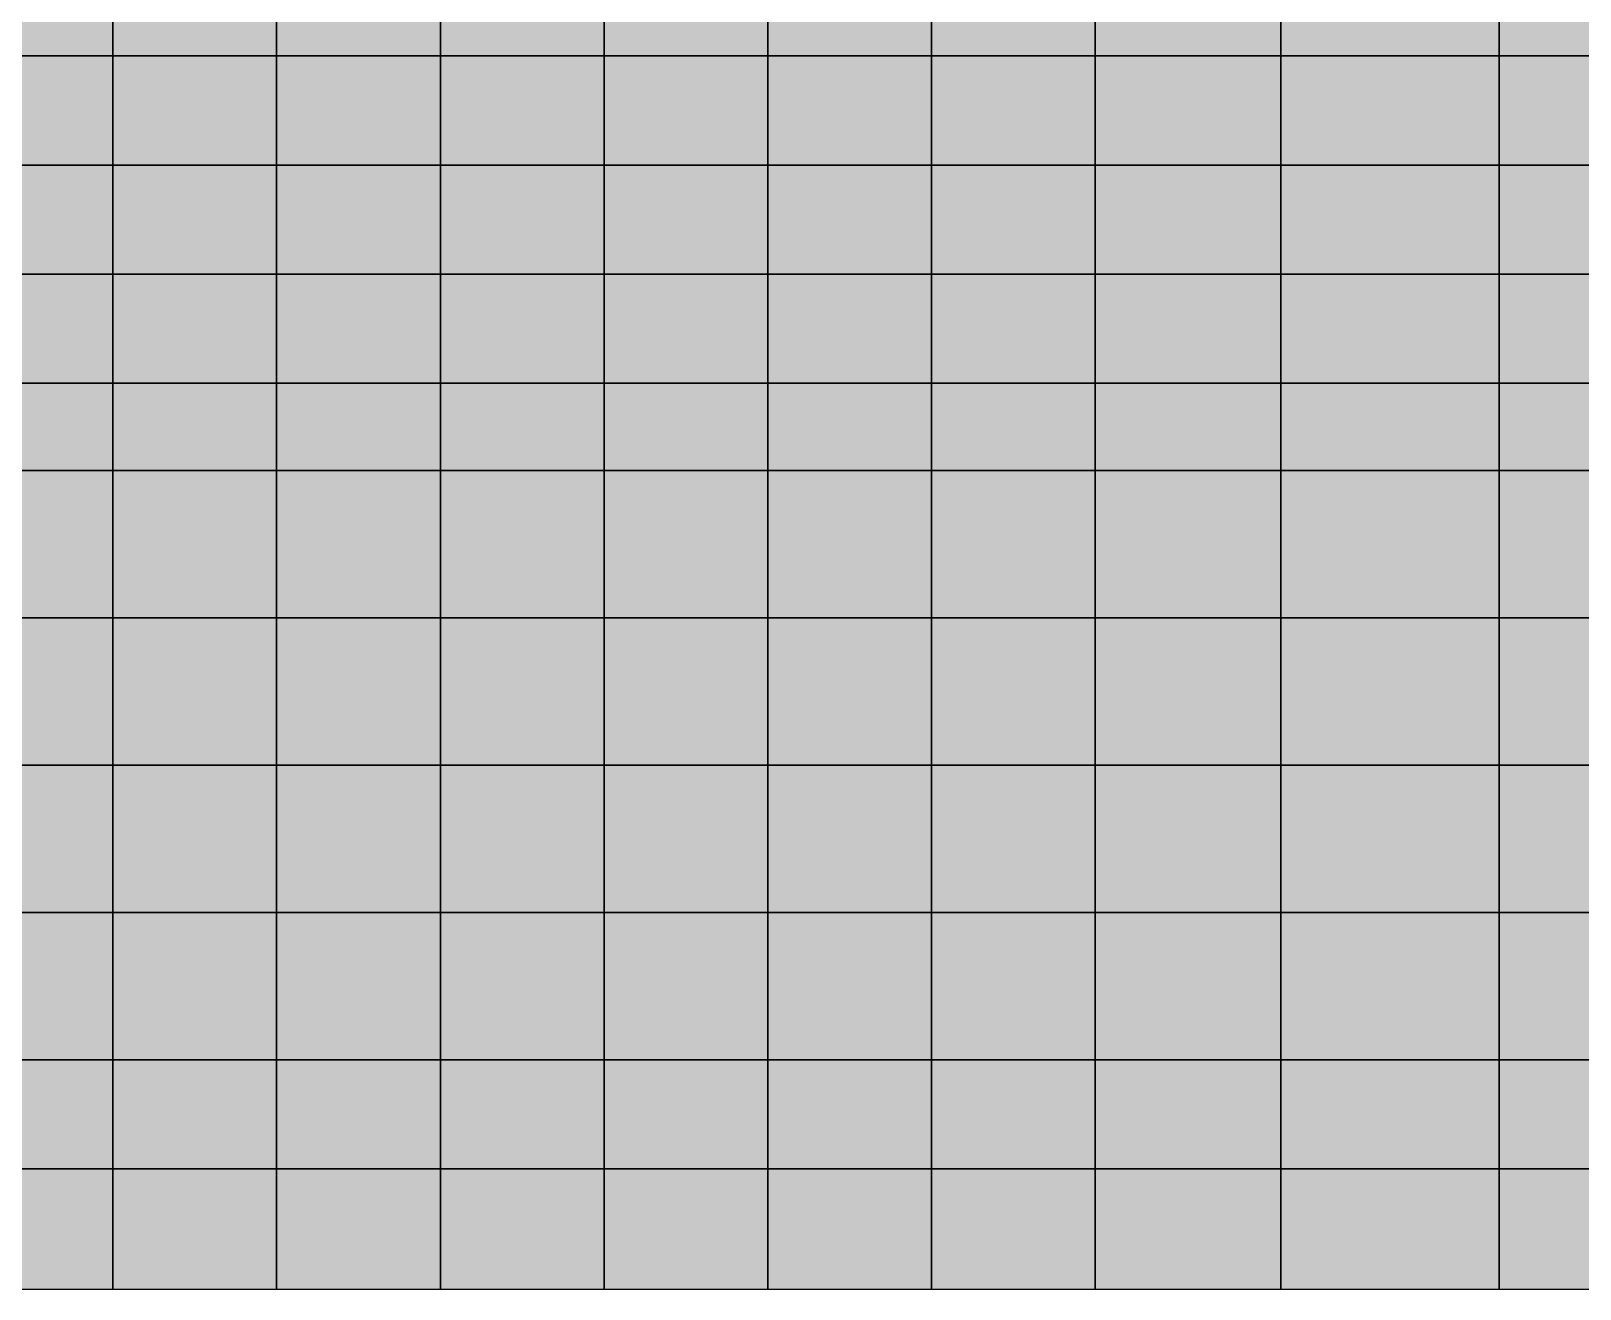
# Model space of a CAD drawing. Header units: inches. Extents: x -100 to 100, y -41 to 41.
# Drawn here: x 43.05 to 57.24, y -41.4 to -29.87 of the extents above; entities that cross this region are included whole.
import ezdxf

# ---------------------------------------------------------------- set-up
doc = ezdxf.new("R2010")
doc.units = ezdxf.units.IN
doc.header["$MEASUREMENT"] = 0

msp = doc.modelspace()

# ---------------------------------------------------------------- linework, layer by layer
at = {"color": 18, "true_color": 0x000000, "transparency": 33554532}
for p, q in [((43.8, -30.1), (43.8, -28.5)), ((43.8, -28.5), (43.8, -30.1)), ((45.3, -30.1), (45.3, -28.5)), ((45.3, -28.5), (45.3, -30.1)), ((46.8, -30.1), (46.8, -28.5)), ((46.8, -28.5), (46.8, -30.1)), ((48.3, -30.1), (48.3, -28.5)), ((48.3, -28.5), (48.3, -30.1)), ((49.8, -30.1), (49.8, -28.5)), ((49.8, -28.5), (49.8, -30.1)), ((51.3, -30.1), (51.3, -28.5)), ((51.3, -28.5), (51.3, -30.1)), ((52.8, -30.1), (52.8, -28.5)), ((52.8, -28.5), (52.8, -30.1)), ((54.5, -30.1), (54.5, -28.5)), ((54.5, -28.5), (54.5, -30.1)), ((56.5, -30.1), (56.5, -28.5)), ((56.5, -28.5), (56.5, -30.1)), ((43.8, -30.1), (42.3, -30.1)), ((42.3, -30.1), (43.8, -30.1)), ((43.8, -31.1), (43.8, -30.1)), ((45.3, -30.1), (43.8, -30.1)), ((43.8, -30.1), (43.8, -31.1)), ((43.8, -30.1), (45.3, -30.1)), ((45.3, -31.1), (45.3, -30.1)), ((46.8, -30.1), (45.3, -30.1)), ((45.3, -30.1), (45.3, -31.1)), ((45.3, -30.1), (46.8, -30.1)), ((46.8, -31.1), (46.8, -30.1)), ((46.8, -30.1), (46.8, -31.1)), ((48.3, -30.1), (46.8, -30.1)), ((46.8, -30.1), (48.3, -30.1)), ((48.3, -31.1), (48.3, -30.1)), ((49.8, -30.1), (48.3, -30.1)), ((48.3, -30.1), (48.3, -31.1)), ((48.3, -30.1), (49.8, -30.1)), ((49.8, -31.1), (49.8, -30.1)), ((51.3, -30.1), (49.8, -30.1)), ((49.8, -30.1), (49.8, -31.1)), ((49.8, -30.1), (51.3, -30.1)), ((51.3, -31.1), (51.3, -30.1)), ((52.8, -30.1), (51.3, -30.1)), ((51.3, -30.1), (51.3, -31.1)), ((51.3, -30.1), (52.8, -30.1)), ((52.8, -31.1), (52.8, -30.1)), ((54.5, -30.1), (52.8, -30.1)), ((52.8, -30.1), (52.8, -31.1)), ((52.8, -30.1), (54.5, -30.1)), ((54.5, -31.1), (54.5, -30.1)), ((54.5, -30.1), (54.5, -31.1)), ((56.5, -30.1), (54.5, -30.1)), ((54.5, -30.1), (56.5, -30.1)), ((54.5, -30.1), (54.5, -30.1)), ((56.5, -31.1), (56.5, -30.1)), ((58.5, -30.1), (56.5, -30.1)), ((56.5, -30.1), (56.5, -31.1)), ((56.5, -30.1), (58.5, -30.1)), ((43.8, -31.1), (42.3, -31.1)), ((42.3, -31.1), (43.8, -31.1)), ((43.8, -32.1), (43.8, -31.1)), ((45.3, -31.1), (43.8, -31.1)), ((43.8, -31.1), (43.8, -32.1)), ((43.8, -31.1), (45.3, -31.1)), ((45.3, -32.1), (45.3, -31.1)), ((46.8, -31.1), (45.3, -31.1)), ((45.3, -31.1), (45.3, -32.1)), ((45.3, -31.1), (46.8, -31.1)), ((46.8, -32.1), (46.8, -31.1)), ((46.8, -31.1), (46.8, -32.1)), ((48.3, -31.1), (46.8, -31.1)), ((46.8, -31.1), (48.3, -31.1)), ((48.3, -32.1), (48.3, -31.1)), ((49.8, -31.1), (48.3, -31.1)), ((48.3, -31.1), (48.3, -32.1)), ((48.3, -31.1), (49.8, -31.1)), ((49.8, -32.1), (49.8, -31.1)), ((51.3, -31.1), (49.8, -31.1)), ((49.8, -31.1), (49.8, -32.1)), ((49.8, -31.1), (51.3, -31.1)), ((51.3, -32.1), (51.3, -31.1)), ((51.3, -31.1), (51.3, -32.1)), ((52.8, -31.1), (51.3, -31.1)), ((51.3, -31.1), (52.8, -31.1)), ((52.8, -32.1), (52.8, -31.1)), ((54.5, -31.1), (52.8, -31.1)), ((52.8, -31.1), (52.8, -32.1)), ((52.8, -31.1), (54.5, -31.1)), ((54.5, -32.1), (54.5, -31.1)), ((56.5, -31.1), (54.5, -31.1)), ((54.5, -31.1), (54.5, -32.1)), ((54.5, -31.1), (56.5, -31.1)), ((54.5, -31.1), (54.5, -31.1)), ((56.5, -32.1), (56.5, -31.1)), ((58.5, -31.1), (56.5, -31.1)), ((56.5, -31.1), (56.5, -32.1)), ((56.5, -31.1), (58.5, -31.1)), ((43.8, -32.1), (42.3, -32.1)), ((42.3, -32.1), (43.8, -32.1)), ((43.8, -33.1), (43.8, -32.1)), ((45.3, -32.1), (43.8, -32.1)), ((43.8, -32.1), (43.8, -33.1)), ((43.8, -32.1), (45.3, -32.1)), ((45.3, -33.1), (45.3, -32.1)), ((45.3, -32.1), (46.8, -32.1)), ((46.8, -32.1), (45.3, -32.1)), ((45.3, -32.1), (45.3, -33.1)), ((46.8, -33.1), (46.8, -32.1)), ((48.3, -32.1), (46.8, -32.1)), ((46.8, -32.1), (46.8, -33.1)), ((46.8, -32.1), (48.3, -32.1)), ((48.3, -33.1), (48.3, -32.1)), ((49.8, -32.1), (48.3, -32.1)), ((48.3, -32.1), (48.3, -33.1)), ((48.3, -32.1), (49.8, -32.1)), ((49.8, -33.1), (49.8, -32.1)), ((51.3, -32.1), (49.8, -32.1)), ((49.8, -32.1), (49.8, -33.1)), ((49.8, -32.1), (51.3, -32.1)), ((51.3, -33.1), (51.3, -32.1)), ((51.3, -32.1), (52.8, -32.1)), ((52.8, -32.1), (51.3, -32.1)), ((51.3, -32.1), (51.3, -33.1)), ((52.8, -32.1), (54.5, -32.1)), ((52.8, -33.1), (52.8, -32.1)), ((52.8, -32.1), (52.8, -33.1)), ((54.5, -32.1), (52.8, -32.1)), ((54.5, -33.1), (54.5, -32.1)), ((56.5, -32.1), (54.5, -32.1)), ((54.5, -32.1), (54.5, -33.1)), ((54.5, -32.1), (56.5, -32.1)), ((54.5, -32.1), (54.5, -32.1)), ((56.5, -33.1), (56.5, -32.1)), ((58.5, -32.1), (56.5, -32.1)), ((56.5, -32.1), (56.5, -33.1)), ((56.5, -32.1), (58.5, -32.1)), ((42.3, -33.1), (43.8, -33.1)), ((43.8, -33.1), (42.3, -33.1)), ((43.8, -33.1), (45.3, -33.1)), ((43.8, -33.9), (43.8, -33.1)), ((45.3, -33.1), (43.8, -33.1)), ((43.8, -33.1), (43.8, -33.9)), ((45.3, -33.1), (46.8, -33.1)), ((45.3, -33.9), (45.3, -33.1)), ((46.8, -33.1), (45.3, -33.1)), ((45.3, -33.1), (45.3, -33.9)), ((46.8, -33.1), (48.3, -33.1)), ((46.8, -33.9), (46.8, -33.1)), ((46.8, -33.1), (46.8, -33.9)), ((48.3, -33.1), (46.8, -33.1)), ((48.3, -33.1), (49.8, -33.1)), ((48.3, -33.9), (48.3, -33.1)), ((49.8, -33.1), (48.3, -33.1)), ((48.3, -33.1), (48.3, -33.9)), ((49.8, -33.1), (51.3, -33.1)), ((49.8, -33.9), (49.8, -33.1)), ((51.3, -33.1), (49.8, -33.1)), ((49.8, -33.1), (49.8, -33.9)), ((51.3, -33.1), (52.8, -33.1)), ((51.3, -33.9), (51.3, -33.1)), ((52.8, -33.1), (51.3, -33.1)), ((51.3, -33.1), (51.3, -33.9)), ((52.8, -33.1), (54.5, -33.1)), ((52.8, -33.9), (52.8, -33.1)), ((54.5, -33.1), (52.8, -33.1)), ((52.8, -33.1), (52.8, -33.9)), ((54.5, -33.1), (56.5, -33.1)), ((54.5, -33.9), (54.5, -33.1)), ((56.5, -33.1), (54.5, -33.1)), ((54.5, -33.1), (54.5, -33.9)), ((54.5, -33.1), (54.5, -33.1)), ((56.5, -33.1), (58.5, -33.1)), ((56.5, -33.9), (56.5, -33.1)), ((58.5, -33.1), (56.5, -33.1)), ((56.5, -33.1), (56.5, -33.9)), ((43.8, -33.9), (42.3, -33.9)), ((42.3, -33.9), (43.8, -33.9)), ((43.8, -35.25), (43.8, -33.9)), ((45.3, -33.9), (43.8, -33.9)), ((43.8, -33.9), (43.8, -35.25)), ((43.8, -33.9), (45.3, -33.9)), ((45.3, -35.25), (45.3, -33.9)), ((46.8, -33.9), (45.3, -33.9)), ((45.3, -33.9), (45.3, -35.25)), ((45.3, -33.9), (46.8, -33.9)), ((46.8, -35.25), (46.8, -33.9)), ((46.8, -33.9), (46.8, -35.25)), ((48.3, -33.9), (46.8, -33.9)), ((46.8, -33.9), (48.3, -33.9)), ((48.3, -35.25), (48.3, -33.9)), ((48.3, -33.9), (48.3, -35.25)), ((49.8, -33.9), (48.3, -33.9)), ((48.3, -33.9), (49.8, -33.9)), ((49.8, -35.25), (49.8, -33.9)), ((49.8, -33.9), (49.8, -35.25)), ((51.3, -33.9), (49.8, -33.9)), ((49.8, -33.9), (51.3, -33.9)), ((51.3, -35.25), (51.3, -33.9)), ((52.8, -33.9), (51.3, -33.9)), ((51.3, -33.9), (51.3, -35.25)), ((51.3, -33.9), (52.8, -33.9)), ((52.8, -35.25), (52.8, -33.9)), ((52.8, -33.9), (52.8, -35.25)), ((54.5, -33.9), (52.8, -33.9)), ((52.8, -33.9), (54.5, -33.9)), ((54.5, -35.25), (54.5, -33.9)), ((56.5, -33.9), (54.5, -33.9)), ((54.5, -33.9), (54.5, -35.25)), ((54.5, -33.9), (56.5, -33.9)), ((56.5, -35.25), (56.5, -33.9)), ((58.5, -33.9), (56.5, -33.9)), ((56.5, -33.9), (56.5, -35.25)), ((56.5, -33.9), (58.5, -33.9)), ((43.8, -35.25), (42.3, -35.25)), ((42.3, -35.25), (43.8, -35.25)), ((43.8, -36.6), (43.8, -35.25)), ((45.3, -35.25), (43.8, -35.25)), ((43.8, -35.25), (43.8, -36.6)), ((43.8, -35.25), (45.3, -35.25)), ((45.3, -36.6), (45.3, -35.25)), ((46.8, -35.25), (45.3, -35.25)), ((45.3, -35.25), (45.3, -36.6)), ((45.3, -35.25), (46.8, -35.25)), ((46.8, -36.6), (46.8, -35.25)), ((48.3, -35.25), (46.8, -35.25)), ((46.8, -35.25), (46.8, -36.6)), ((46.8, -35.25), (48.3, -35.25)), ((48.3, -36.6), (48.3, -35.25)), ((49.8, -35.25), (48.3, -35.25)), ((48.3, -35.25), (48.3, -36.6)), ((48.3, -35.25), (49.8, -35.25)), ((49.8, -36.6), (49.8, -35.25)), ((51.3, -35.25), (49.8, -35.25)), ((49.8, -35.25), (49.8, -36.6)), ((49.8, -35.25), (51.3, -35.25)), ((51.3, -36.6), (51.3, -35.25)), ((52.8, -35.25), (51.3, -35.25)), ((51.3, -35.25), (51.3, -36.6)), ((51.3, -35.25), (52.8, -35.25)), ((52.8, -36.6), (52.8, -35.25)), ((52.8, -35.25), (52.8, -36.6)), ((54.5, -35.25), (52.8, -35.25)), ((52.8, -35.25), (54.5, -35.25)), ((54.5, -36.6), (54.5, -35.25)), ((56.5, -35.25), (54.5, -35.25)), ((54.5, -35.25), (54.5, -36.6)), ((54.5, -35.25), (56.5, -35.25)), ((56.5, -36.6), (56.5, -35.25)), ((58.5, -35.25), (56.5, -35.25)), ((56.5, -35.25), (56.5, -36.6)), ((56.5, -35.25), (58.5, -35.25)), ((43.8, -36.6), (42.3, -36.6)), ((42.3, -36.6), (43.8, -36.6)), ((43.8, -37.95), (43.8, -36.6)), ((45.3, -36.6), (43.8, -36.6)), ((43.8, -36.6), (43.8, -37.95)), ((43.8, -36.6), (45.3, -36.6)), ((45.3, -37.95), (45.3, -36.6)), ((46.8, -36.6), (45.3, -36.6)), ((45.3, -36.6), (45.3, -37.95)), ((45.3, -36.6), (46.8, -36.6)), ((46.8, -37.95), (46.8, -36.6)), ((46.8, -36.6), (48.3, -36.6)), ((48.3, -36.6), (46.8, -36.6)), ((46.8, -36.6), (46.8, -37.95)), ((48.3, -37.95), (48.3, -36.6)), ((48.3, -36.6), (48.3, -37.95)), ((49.8, -36.6), (48.3, -36.6)), ((48.3, -36.6), (49.8, -36.6)), ((49.8, -37.95), (49.8, -36.6)), ((49.8, -36.6), (49.8, -37.95)), ((51.3, -36.6), (49.8, -36.6)), ((49.8, -36.6), (51.3, -36.6)), ((51.3, -37.95), (51.3, -36.6)), ((52.8, -36.6), (51.3, -36.6)), ((51.3, -36.6), (51.3, -37.95)), ((51.3, -36.6), (52.8, -36.6)), ((52.8, -37.95), (52.8, -36.6)), ((52.8, -36.6), (52.8, -37.95)), ((54.5, -36.6), (52.8, -36.6)), ((52.8, -36.6), (54.5, -36.6)), ((54.5, -37.95), (54.5, -36.6)), ((56.5, -36.6), (54.5, -36.6)), ((54.5, -36.6), (54.5, -37.95)), ((54.5, -36.6), (56.5, -36.6)), ((56.5, -37.95), (56.5, -36.6)), ((58.5, -36.6), (56.5, -36.6)), ((56.5, -36.6), (56.5, -37.95)), ((56.5, -36.6), (58.5, -36.6)), ((43.8, -37.95), (42.3, -37.95)), ((42.3, -37.95), (43.8, -37.95)), ((43.8, -39.3), (43.8, -37.95)), ((45.3, -37.95), (43.8, -37.95)), ((43.8, -37.95), (43.8, -39.3)), ((43.8, -37.95), (45.3, -37.95)), ((45.3, -39.3), (45.3, -37.95)), ((46.8, -37.95), (45.3, -37.95)), ((45.3, -37.95), (45.3, -39.3)), ((45.3, -37.95), (46.8, -37.95)), ((46.8, -39.3), (46.8, -37.95)), ((46.8, -37.95), (46.8, -39.3)), ((48.3, -37.95), (46.8, -37.95)), ((46.8, -37.95), (48.3, -37.95)), ((48.3, -39.3), (48.3, -37.95)), ((49.8, -37.95), (48.3, -37.95)), ((48.3, -37.95), (48.3, -39.3)), ((48.3, -37.95), (49.8, -37.95)), ((49.8, -39.3), (49.8, -37.95)), ((51.3, -37.95), (49.8, -37.95)), ((49.8, -37.95), (49.8, -39.3)), ((49.8, -37.95), (51.3, -37.95)), ((51.3, -39.3), (51.3, -37.95)), ((51.3, -37.95), (51.3, -39.3)), ((52.8, -37.95), (51.3, -37.95)), ((51.3, -37.95), (52.8, -37.95)), ((52.8, -39.3), (52.8, -37.95)), ((52.8, -37.95), (52.8, -39.3)), ((54.5, -37.95), (52.8, -37.95)), ((52.8, -37.95), (54.5, -37.95)), ((54.5, -39.3), (54.5, -37.95)), ((56.5, -37.95), (54.5, -37.95)), ((54.5, -37.95), (54.5, -39.3)), ((54.5, -37.95), (56.5, -37.95)), ((56.5, -39.3), (56.5, -37.95)), ((58.5, -37.95), (56.5, -37.95)), ((56.5, -37.95), (56.5, -39.3)), ((56.5, -37.95), (58.5, -37.95)), ((43.8, -39.3), (42.3, -39.3)), ((42.3, -39.3), (43.8, -39.3)), ((43.8, -40.3), (43.8, -39.3)), ((45.3, -39.3), (43.8, -39.3)), ((43.8, -39.3), (43.8, -40.3)), ((43.8, -39.3), (45.3, -39.3)), ((45.3, -40.3), (45.3, -39.3)), ((46.8, -39.3), (45.3, -39.3)), ((45.3, -39.3), (45.3, -40.3)), ((45.3, -39.3), (46.8, -39.3)), ((46.8, -40.3), (46.8, -39.3)), ((48.3, -39.3), (46.8, -39.3)), ((46.8, -39.3), (46.8, -40.3)), ((46.8, -39.3), (48.3, -39.3)), ((48.3, -40.3), (48.3, -39.3)), ((49.8, -39.3), (48.3, -39.3)), ((48.3, -39.3), (48.3, -40.3)), ((48.3, -39.3), (49.8, -39.3)), ((49.8, -40.3), (49.8, -39.3)), ((51.3, -39.3), (49.8, -39.3)), ((49.8, -39.3), (49.8, -40.3)), ((49.8, -39.3), (51.3, -39.3)), ((51.3, -40.3), (51.3, -39.3)), ((51.3, -39.3), (51.3, -40.3)), ((52.8, -39.3), (51.3, -39.3)), ((51.3, -39.3), (52.8, -39.3)), ((52.8, -40.3), (52.8, -39.3)), ((54.5, -39.3), (52.8, -39.3)), ((52.8, -39.3), (52.8, -40.3)), ((52.8, -39.3), (54.5, -39.3)), ((54.5, -40.3), (54.5, -39.3)), ((56.5, -39.3), (54.5, -39.3)), ((54.5, -39.3), (54.5, -40.3)), ((54.5, -39.3), (56.5, -39.3)), ((56.5, -40.3), (56.5, -39.3)), ((58.5, -39.3), (56.5, -39.3)), ((56.5, -39.3), (56.5, -40.3)), ((56.5, -39.3), (58.5, -39.3)), ((42.3, -40.3), (43.8, -40.3)), ((43.8, -40.3), (42.3, -40.3)), ((43.8, -40.3), (45.3, -40.3)), ((43.8, -41.4), (43.8, -40.3)), ((45.3, -40.3), (43.8, -40.3)), ((43.8, -40.3), (43.8, -41.4)), ((45.3, -40.3), (46.8, -40.3)), ((45.3, -41.4), (45.3, -40.3)), ((46.8, -40.3), (45.3, -40.3)), ((45.3, -40.3), (45.3, -41.4)), ((46.8, -40.3), (48.3, -40.3)), ((46.8, -41.4), (46.8, -40.3)), ((48.3, -40.3), (46.8, -40.3)), ((46.8, -40.3), (46.8, -41.4)), ((48.3, -40.3), (49.8, -40.3)), ((48.3, -41.4), (48.3, -40.3)), ((49.8, -40.3), (48.3, -40.3)), ((48.3, -40.3), (48.3, -41.4)), ((49.8, -40.3), (51.3, -40.3)), ((49.8, -41.4), (49.8, -40.3)), ((51.3, -40.3), (49.8, -40.3)), ((49.8, -40.3), (49.8, -41.4)), ((51.3, -40.3), (52.8, -40.3)), ((51.3, -41.4), (51.3, -40.3)), ((51.3, -40.3), (51.3, -41.4)), ((52.8, -40.3), (51.3, -40.3)), ((52.8, -40.3), (54.5, -40.3)), ((52.8, -41.4), (52.8, -40.3)), ((54.5, -40.3), (52.8, -40.3)), ((52.8, -40.3), (52.8, -41.4)), ((54.5, -40.3), (56.5, -40.3)), ((54.5, -41.4), (54.5, -40.3)), ((56.5, -40.3), (54.5, -40.3)), ((54.5, -40.3), (54.5, -41.4)), ((56.5, -40.3), (58.5, -40.3)), ((56.5, -41.4), (56.5, -40.3)), ((58.5, -40.3), (56.5, -40.3)), ((56.5, -40.3), (56.5, -41.4)), ((42.3, -41.4), (43.8, -41.4)), ((43.8, -41.4), (45.3, -41.4)), ((45.3, -41.4), (46.8, -41.4)), ((46.8, -41.4), (48.3, -41.4)), ((48.3, -41.4), (49.8, -41.4)), ((49.8, -41.4), (51.3, -41.4)), ((51.3, -41.4), (52.8, -41.4)), ((52.8, -41.4), (54.5, -41.4)), ((54.5, -41.4), (56.5, -41.4)), ((56.5, -41.4), (58.5, -41.4))]:
    msp.add_line(p, q, dxfattribs=at)
at = {"color": 33, "true_color": 0xe99a4e, "transparency": 33554687}
for p, q in [((54.5, -30.1), (54.5, -30.1)), ((54.5, -31.1), (54.5, -31.1)), ((54.5, -32.1), (54.5, -32.1)), ((54.5, -33.1), (54.5, -33.1))]:
    msp.add_line(p, q, dxfattribs=at)
at = {"color": 153, "true_color": 0x7aa4c2, "transparency": 33554687}
for points in [[(42.3, -28.5), (42.3, -30.1), (43.8, -30.1)], [(42.3, -28.5), (43.8, -30.1), (43.8, -28.5)], [(45.3, -28.5), (43.8, -28.5), (43.8, -30.1)], [(45.3, -28.5), (43.8, -30.1), (45.3, -30.1)], [(46.8, -28.5), (45.3, -28.5), (45.3, -30.1)], [(46.8, -28.5), (45.3, -30.1), (46.8, -30.1)], [(46.8, -28.5), (46.8, -30.1), (48.3, -30.1)], [(46.8, -28.5), (48.3, -30.1), (48.3, -28.5)], [(49.8, -28.5), (48.3, -28.5), (48.3, -30.1)], [(49.8, -28.5), (48.3, -30.1), (49.8, -30.1)], [(51.3, -28.5), (49.8, -28.5), (49.8, -30.1)], [(51.3, -28.5), (49.8, -30.1), (51.3, -30.1)], [(51.3, -28.5), (51.3, -30.1), (52.8, -30.1)], [(51.3, -28.5), (52.8, -30.1), (52.8, -28.5)], [(52.8, -28.5), (52.8, -30.1), (54.5, -30.1)], [(52.8, -28.5), (54.5, -30.1), (54.5, -28.5)]]:
    msp.add_solid(points, dxfattribs=at)
at = {"color": 151, "true_color": 0xa2c9f8, "transparency": 33554687}
for points in [[(56.5, -30.1), (56.5, -28.5), (54.5, -28.5)], [(56.5, -30.1), (54.5, -28.5), (54.5, -30.1)], [(58.5, -28.5), (56.5, -28.5), (56.5, -30.1)], [(58.5, -28.5), (56.5, -30.1), (58.5, -30.1)]]:
    msp.add_solid(points, dxfattribs=at)
at = {"color": 251, "true_color": 0x435b5c, "transparency": 33554687}
for points in [[(42.3, -31.1), (43.8, -31.1), (43.8, -30.1)], [(42.3, -31.1), (43.8, -30.1), (42.3, -30.1)], [(43.8, -31.1), (45.3, -31.1), (45.3, -30.1)], [(43.8, -31.1), (45.3, -30.1), (43.8, -30.1)], [(45.3, -31.1), (46.8, -31.1), (46.8, -30.1)], [(45.3, -31.1), (46.8, -30.1), (45.3, -30.1)], [(46.8, -30.1), (46.8, -31.1), (48.3, -31.1)], [(46.8, -30.1), (48.3, -31.1), (48.3, -30.1)], [(48.3, -31.1), (49.8, -31.1), (49.8, -30.1)], [(48.3, -31.1), (49.8, -30.1), (48.3, -30.1)], [(49.8, -31.1), (51.3, -31.1), (51.3, -30.1)], [(49.8, -31.1), (51.3, -30.1), (49.8, -30.1)], [(51.3, -31.1), (52.8, -31.1), (52.8, -30.1)], [(51.3, -31.1), (52.8, -30.1), (51.3, -30.1)], [(54.5, -31.1), (54.5, -30.1), (52.8, -30.1)], [(54.5, -31.1), (52.8, -30.1), (52.8, -31.1)], [(42.3, -31.1), (42.3, -32.1), (43.8, -32.1)], [(42.3, -31.1), (43.8, -32.1), (43.8, -31.1)], [(45.3, -31.1), (43.8, -31.1), (43.8, -32.1)], [(45.3, -31.1), (43.8, -32.1), (45.3, -32.1)], [(46.8, -31.1), (45.3, -31.1), (45.3, -32.1)], [(46.8, -31.1), (45.3, -32.1), (46.8, -32.1)], [(46.8, -31.1), (46.8, -32.1), (48.3, -32.1)], [(46.8, -31.1), (48.3, -32.1), (48.3, -31.1)], [(49.8, -31.1), (48.3, -31.1), (48.3, -32.1)], [(49.8, -31.1), (48.3, -32.1), (49.8, -32.1)], [(51.3, -31.1), (49.8, -31.1), (49.8, -32.1)], [(51.3, -31.1), (49.8, -32.1), (51.3, -32.1)], [(51.3, -31.1), (51.3, -32.1), (52.8, -32.1)], [(51.3, -31.1), (52.8, -32.1), (52.8, -31.1)], [(54.5, -31.1), (52.8, -31.1), (52.8, -32.1)], [(54.5, -31.1), (52.8, -32.1), (54.5, -32.1)], [(42.3, -33.1), (43.8, -33.1), (43.8, -32.1)], [(42.3, -33.1), (43.8, -32.1), (42.3, -32.1)], [(43.8, -33.1), (45.3, -33.1), (45.3, -32.1)], [(43.8, -33.1), (45.3, -32.1), (43.8, -32.1)], [(45.3, -33.1), (46.8, -33.1), (46.8, -32.1)], [(45.3, -33.1), (46.8, -32.1), (45.3, -32.1)], [(46.8, -33.1), (48.3, -33.1), (48.3, -32.1)], [(46.8, -33.1), (48.3, -32.1), (46.8, -32.1)], [(48.3, -33.1), (49.8, -33.1), (49.8, -32.1)], [(48.3, -33.1), (49.8, -32.1), (48.3, -32.1)], [(49.8, -33.1), (51.3, -33.1), (51.3, -32.1)], [(49.8, -33.1), (51.3, -32.1), (49.8, -32.1)], [(51.3, -33.1), (52.8, -33.1), (52.8, -32.1)], [(51.3, -33.1), (52.8, -32.1), (51.3, -32.1)], [(52.8, -32.1), (52.8, -33.1), (54.5, -33.1)], [(52.8, -32.1), (54.5, -33.1), (54.5, -32.1)]]:
    msp.add_solid(points, dxfattribs=at)
at = {"color": 221, "true_color": 0xf767d7, "transparency": 33554687}
for points in [[(54.5, -30.1), (54.5, -31.1), (56.5, -31.1)], [(54.5, -30.1), (56.5, -31.1), (56.5, -30.1)], [(56.5, -31.1), (58.5, -31.1), (58.5, -30.1)], [(56.5, -31.1), (58.5, -30.1), (56.5, -30.1)], [(56.5, -32.1), (56.5, -31.1), (54.5, -31.1)], [(56.5, -32.1), (54.5, -31.1), (54.5, -32.1)], [(58.5, -31.1), (56.5, -31.1), (56.5, -32.1)], [(58.5, -31.1), (56.5, -32.1), (58.5, -32.1)], [(56.5, -33.1), (56.5, -32.1), (54.5, -32.1)], [(56.5, -33.1), (54.5, -32.1), (54.5, -33.1)], [(58.5, -33.1), (58.5, -32.1), (56.5, -32.1)], [(58.5, -33.1), (56.5, -32.1), (56.5, -33.1)]]:
    msp.add_solid(points, dxfattribs=at)
at = {"color": 8, "true_color": 0x7e8a72, "transparency": 33554687}
for points in [[(42.3, -33.9), (43.8, -33.9), (43.8, -33.1)], [(42.3, -33.9), (43.8, -33.1), (42.3, -33.1)], [(43.8, -33.9), (45.3, -33.9), (45.3, -33.1)], [(43.8, -33.9), (45.3, -33.1), (43.8, -33.1)], [(45.3, -33.9), (46.8, -33.9), (46.8, -33.1)], [(45.3, -33.9), (46.8, -33.1), (45.3, -33.1)], [(46.8, -33.1), (46.8, -33.9), (48.3, -33.9)], [(46.8, -33.1), (48.3, -33.9), (48.3, -33.1)], [(48.3, -33.9), (49.8, -33.9), (49.8, -33.1)], [(48.3, -33.9), (49.8, -33.1), (48.3, -33.1)], [(49.8, -33.9), (51.3, -33.9), (51.3, -33.1)], [(49.8, -33.9), (51.3, -33.1), (49.8, -33.1)], [(51.3, -33.9), (52.8, -33.9), (52.8, -33.1)], [(51.3, -33.9), (52.8, -33.1), (51.3, -33.1)], [(52.8, -33.9), (54.5, -33.9), (54.5, -33.1)], [(52.8, -33.9), (54.5, -33.1), (52.8, -33.1)], [(56.5, -33.9), (56.5, -33.1), (54.5, -33.1)], [(56.5, -33.9), (54.5, -33.1), (54.5, -33.9)], [(56.5, -33.9), (58.5, -33.9), (58.5, -33.1)], [(56.5, -33.9), (58.5, -33.1), (56.5, -33.1)]]:
    msp.add_solid(points, dxfattribs=at)
at = {"color": 254, "true_color": 0xd5d5d5, "transparency": 33554687}
for points in [[(42.3, -35.25), (43.8, -35.25), (43.8, -33.9)], [(42.3, -35.25), (43.8, -33.9), (42.3, -33.9)], [(43.8, -35.25), (45.3, -35.25), (45.3, -33.9)], [(43.8, -35.25), (45.3, -33.9), (43.8, -33.9)], [(45.3, -35.25), (46.8, -35.25), (46.8, -33.9)], [(45.3, -35.25), (46.8, -33.9), (45.3, -33.9)], [(46.8, -33.9), (46.8, -35.25), (48.3, -35.25)], [(46.8, -33.9), (48.3, -35.25), (48.3, -33.9)], [(48.3, -33.9), (48.3, -35.25), (49.8, -35.25)], [(48.3, -33.9), (49.8, -35.25), (49.8, -33.9)], [(49.8, -33.9), (49.8, -35.25), (51.3, -35.25)], [(49.8, -33.9), (51.3, -35.25), (51.3, -33.9)], [(51.3, -35.25), (52.8, -35.25), (52.8, -33.9)], [(51.3, -35.25), (52.8, -33.9), (51.3, -33.9)], [(52.8, -33.9), (52.8, -35.25), (54.5, -35.25)], [(52.8, -33.9), (54.5, -35.25), (54.5, -33.9)], [(56.5, -35.25), (56.5, -33.9), (54.5, -33.9)], [(56.5, -35.25), (54.5, -33.9), (54.5, -35.25)], [(58.5, -35.25), (58.5, -33.9), (56.5, -33.9)], [(58.5, -35.25), (56.5, -33.9), (56.5, -35.25)], [(42.3, -36.6), (43.8, -36.6), (43.8, -35.25)], [(42.3, -36.6), (43.8, -35.25), (42.3, -35.25)], [(43.8, -36.6), (45.3, -36.6), (45.3, -35.25)], [(43.8, -36.6), (45.3, -35.25), (43.8, -35.25)], [(45.3, -36.6), (46.8, -36.6), (46.8, -35.25)], [(45.3, -36.6), (46.8, -35.25), (45.3, -35.25)], [(46.8, -36.6), (48.3, -36.6), (48.3, -35.25)], [(46.8, -36.6), (48.3, -35.25), (46.8, -35.25)], [(48.3, -36.6), (49.8, -36.6), (49.8, -35.25)], [(48.3, -36.6), (49.8, -35.25), (48.3, -35.25)], [(49.8, -36.6), (51.3, -36.6), (51.3, -35.25)], [(49.8, -36.6), (51.3, -35.25), (49.8, -35.25)], [(51.3, -36.6), (52.8, -36.6), (52.8, -35.25)], [(51.3, -36.6), (52.8, -35.25), (51.3, -35.25)], [(52.8, -35.25), (52.8, -36.6), (54.5, -36.6)], [(52.8, -35.25), (54.5, -36.6), (54.5, -35.25)], [(56.5, -36.6), (56.5, -35.25), (54.5, -35.25)], [(56.5, -36.6), (54.5, -35.25), (54.5, -36.6)], [(56.5, -36.6), (58.5, -36.6), (58.5, -35.25)], [(56.5, -36.6), (58.5, -35.25), (56.5, -35.25)], [(42.3, -37.95), (43.8, -37.95), (43.8, -36.6)], [(42.3, -37.95), (43.8, -36.6), (42.3, -36.6)], [(43.8, -37.95), (45.3, -37.95), (45.3, -36.6)], [(43.8, -37.95), (45.3, -36.6), (43.8, -36.6)], [(45.3, -37.95), (46.8, -37.95), (46.8, -36.6)], [(45.3, -37.95), (46.8, -36.6), (45.3, -36.6)], [(46.8, -37.95), (48.3, -37.95), (48.3, -36.6)], [(46.8, -37.95), (48.3, -36.6), (46.8, -36.6)], [(48.3, -36.6), (48.3, -37.95), (49.8, -37.95)], [(48.3, -36.6), (49.8, -37.95), (49.8, -36.6)], [(49.8, -36.6), (49.8, -37.95), (51.3, -37.95)], [(49.8, -36.6), (51.3, -37.95), (51.3, -36.6)], [(51.3, -37.95), (52.8, -37.95), (52.8, -36.6)], [(51.3, -37.95), (52.8, -36.6), (51.3, -36.6)], [(52.8, -36.6), (52.8, -37.95), (54.5, -37.95)], [(52.8, -36.6), (54.5, -37.95), (54.5, -36.6)], [(56.5, -37.95), (56.5, -36.6), (54.5, -36.6)], [(56.5, -37.95), (54.5, -36.6), (54.5, -37.95)], [(56.5, -37.95), (58.5, -37.95), (58.5, -36.6)], [(56.5, -37.95), (58.5, -36.6), (56.5, -36.6)], [(42.3, -37.95), (42.3, -39.3), (43.8, -39.3)], [(42.3, -37.95), (43.8, -39.3), (43.8, -37.95)], [(45.3, -37.95), (43.8, -37.95), (43.8, -39.3)], [(45.3, -37.95), (43.8, -39.3), (45.3, -39.3)], [(46.8, -37.95), (45.3, -37.95), (45.3, -39.3)], [(46.8, -37.95), (45.3, -39.3), (46.8, -39.3)], [(46.8, -37.95), (46.8, -39.3), (48.3, -39.3)], [(46.8, -37.95), (48.3, -39.3), (48.3, -37.95)], [(49.8, -37.95), (48.3, -37.95), (48.3, -39.3)], [(49.8, -37.95), (48.3, -39.3), (49.8, -39.3)], [(51.3, -37.95), (49.8, -37.95), (49.8, -39.3)], [(51.3, -37.95), (49.8, -39.3), (51.3, -39.3)], [(51.3, -37.95), (51.3, -39.3), (52.8, -39.3)], [(51.3, -37.95), (52.8, -39.3), (52.8, -37.95)], [(52.8, -37.95), (52.8, -39.3), (54.5, -39.3)], [(52.8, -37.95), (54.5, -39.3), (54.5, -37.95)], [(54.5, -39.3), (56.5, -39.3), (56.5, -37.95)], [(54.5, -39.3), (56.5, -37.95), (54.5, -37.95)], [(58.5, -37.95), (56.5, -37.95), (56.5, -39.3)], [(58.5, -37.95), (56.5, -39.3), (58.5, -39.3)]]:
    msp.add_solid(points, dxfattribs=at)
at = {"color": 212, "true_color": 0xbd27e2, "transparency": 33554687}
for points in [[(42.3, -40.3), (43.8, -40.3), (43.8, -39.3)], [(42.3, -40.3), (43.8, -39.3), (42.3, -39.3)], [(43.8, -40.3), (45.3, -40.3), (45.3, -39.3)], [(43.8, -40.3), (45.3, -39.3), (43.8, -39.3)], [(45.3, -40.3), (46.8, -40.3), (46.8, -39.3)], [(45.3, -40.3), (46.8, -39.3), (45.3, -39.3)], [(46.8, -40.3), (48.3, -40.3), (48.3, -39.3)], [(46.8, -40.3), (48.3, -39.3), (46.8, -39.3)], [(48.3, -40.3), (49.8, -40.3), (49.8, -39.3)], [(48.3, -40.3), (49.8, -39.3), (48.3, -39.3)], [(49.8, -40.3), (51.3, -40.3), (51.3, -39.3)], [(49.8, -40.3), (51.3, -39.3), (49.8, -39.3)], [(51.3, -39.3), (51.3, -40.3), (52.8, -40.3)], [(51.3, -39.3), (52.8, -40.3), (52.8, -39.3)], [(52.8, -40.3), (54.5, -40.3), (54.5, -39.3)], [(52.8, -40.3), (54.5, -39.3), (52.8, -39.3)], [(56.5, -39.3), (54.5, -39.3), (54.5, -40.3)], [(56.5, -39.3), (54.5, -40.3), (56.5, -40.3)], [(56.5, -40.3), (58.5, -40.3), (58.5, -39.3)], [(56.5, -40.3), (58.5, -39.3), (56.5, -39.3)]]:
    msp.add_solid(points, dxfattribs=at)
at = {"color": 9, "true_color": 0xa7cad9, "transparency": 33554687}
for points in [[(43.8, -40.3), (42.3, -40.3), (42.3, -41.4)], [(43.8, -40.3), (42.3, -41.4), (43.8, -41.4)], [(45.3, -40.3), (43.8, -40.3), (43.8, -41.4)], [(45.3, -40.3), (43.8, -41.4), (45.3, -41.4)], [(46.8, -40.3), (45.3, -40.3), (45.3, -41.4)], [(46.8, -40.3), (45.3, -41.4), (46.8, -41.4)], [(48.3, -40.3), (46.8, -40.3), (46.8, -41.4)], [(48.3, -40.3), (46.8, -41.4), (48.3, -41.4)], [(49.8, -40.3), (48.3, -40.3), (48.3, -41.4)], [(49.8, -40.3), (48.3, -41.4), (49.8, -41.4)], [(51.3, -40.3), (49.8, -40.3), (49.8, -41.4)], [(51.3, -40.3), (49.8, -41.4), (51.3, -41.4)], [(51.3, -40.3), (51.3, -41.4), (52.8, -41.4)], [(51.3, -40.3), (52.8, -41.4), (52.8, -40.3)], [(54.5, -40.3), (52.8, -40.3), (52.8, -41.4)], [(54.5, -40.3), (52.8, -41.4), (54.5, -41.4)], [(56.5, -40.3), (54.5, -40.3), (54.5, -41.4)], [(56.5, -40.3), (54.5, -41.4), (56.5, -41.4)], [(58.5, -40.3), (56.5, -40.3), (56.5, -41.4)], [(58.5, -40.3), (56.5, -41.4), (58.5, -41.4)]]:
    msp.add_solid(points, dxfattribs=at)

doc.saveas('drawing.dxf')
